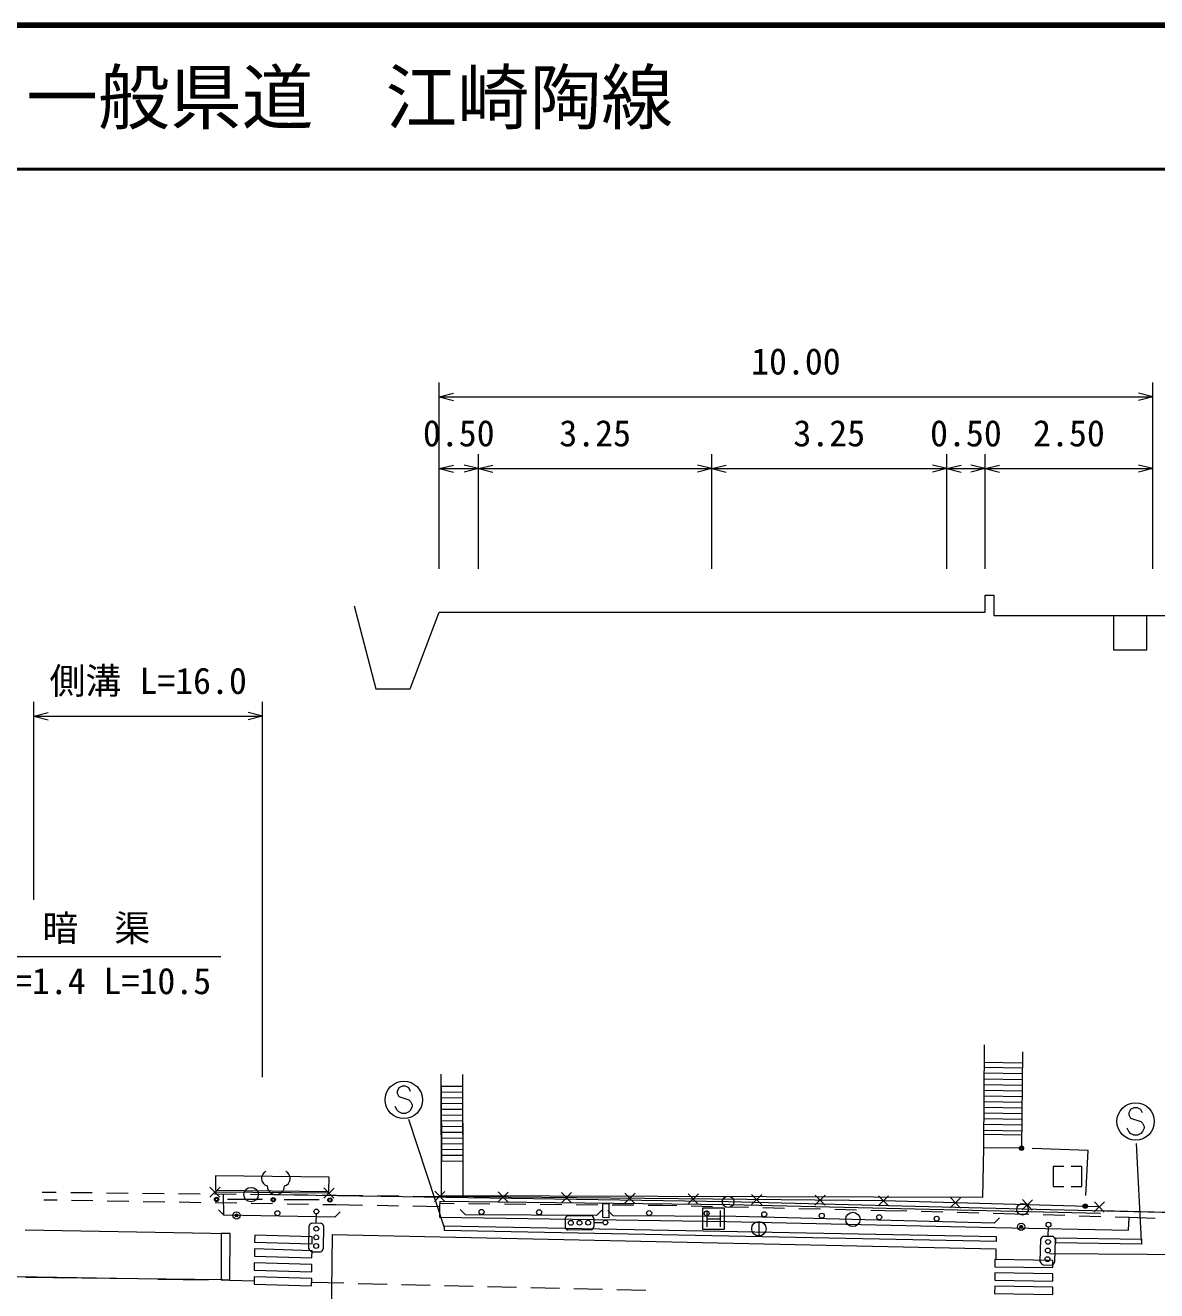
# Model space of a CAD drawing. Units: millimetres, scale not verified. Extents: x 40000 to 680000, y 20000 to 380000.
# Drawn here: x 216684 to 295382, y 291968 to 380000 of the extents above; entities that cross this region are included whole.
import ezdxf
from ezdxf.enums import TextEntityAlignment as Align

# ---------------------------------------------------------------- set-up
doc = ezdxf.new("R2010")
doc.units = ezdxf.units.MM
doc.header["$LTSCALE"] = 1000
doc.header["$PDMODE"] = 32
doc.header["$PDSIZE"] = 500
doc.linetypes.add('CHAIN', pattern=[18.5, 12, -1.5, 3.5, -1.5])
for name, color, linetype, lineweight in [('M-BGD', 7, 'Continuous', 13), ('M-BMK', 2, 'CHAIN', 13), ('M-BMK-OTRS', 5, 'Continuous', 13), ('M-BMK-ROW', 30, 'Continuous', 13), ('M-STR-HTXT', 7, 'Continuous', 13), ('M-STR-STRC', 7, 'Continuous', 13), ('M-STR-STRD', 7, 'Continuous', 13), ('M-TTL', 2, 'Continuous', 140), ('M-TTL-LINE', 7, 'Continuous', 50)]:
    doc.layers.add(name, color=color, linetype=linetype, lineweight=lineweight)
doc.layers.add('M-TTL-TXT', color=7, linetype='Continuous')
doc.styles.add('ＭＳ ゴシック', font='')
doc.styles.get('ＭＳ ゴシック').set_extended_font_data('MS Gothic')

msp = doc.modelspace()

# ---------------------------------------------------------------- linework, layer by layer
at = {"layer": 'M-BGD'}
for p, q in [((292375, 338937), (294689, 338937)), ((286055, 308595), (285979, 301881)), ((245630, 298562), (245619, 307028)), ((247136, 298557), (247125, 307014)), ((290614, 301711), (286729, 301854)), ((290451, 298598), (290614, 301711)), ((288186, 300604), (288184, 299217)), ((288933, 300603), (288186, 300604)), ((290180, 300601), (289433, 300602)), ((290178, 299214), (290180, 300601)), ((218841, 298791), (217868, 298801)), ((221341, 298765), (219841, 298781)), ((223841, 298740), (222341, 298755)), ((226341, 298714), (224841, 298730)), ((228841, 298689), (227341, 298704)), ((229514, 298474), (230227, 299175)), ((230221, 298468), (229520, 299181)), ((231341, 298663), (229841, 298678)), ((237802, 298760), (229870, 298824)), ((230485, 297221), (230478, 298672)), ((233840, 298637), (232340, 298653)), ((265568, 298147), (232388, 298652)), ((236340, 298612), (234840, 298627)), ((238313, 298591), (237340, 298601)), ((237445, 298409), (238158, 299111)), ((238152, 298404), (237451, 299116)), ((240172, 298566), (238313, 298591)), ((242671, 298533), (241172, 298553)), ((245530, 298495), (243671, 298520)), ((245152, 298178), (245866, 298878)), ((245859, 298171), (245159, 298885)), ((249562, 298134), (250276, 298834)), ((250269, 298127), (249569, 298841)), ((253971, 298091), (254685, 298791)), ((254678, 298084), (253978, 298798)), ((258381, 298047), (259095, 298747)), ((259088, 298040), (258388, 298754)), ((262790, 298003), (263504, 298703)), ((263497, 297996), (262797, 298710)), ((267199, 297959), (267914, 298659)), ((267907, 297952), (267207, 298666)), ((271609, 297916), (272323, 298616)), ((272316, 297909), (271616, 298623)), ((276018, 297872), (276732, 298572)), ((276725, 297865), (276025, 298579)), ((281725, 297717), (281038, 298443)), ((288184, 299217), (288931, 299216)), ((289431, 299215), (290178, 299214)), ((218889, 298255), (217983, 298269)), ((221388, 298214), (219889, 298238)), ((223888, 298173), (222388, 298198)), ((226388, 298132), (224888, 298157)), ((228888, 298092), (227388, 298116)), ((231387, 298051), (229887, 298075)), ((230485, 297221), (230117, 297602)), ((233181, 298303), (230737, 298316)), ((233887, 298010), (232387, 298034)), ((237125, 298281), (234681, 298294)), ((236387, 297969), (234887, 297994)), ((238292, 297938), (237386, 297953)), ((240148, 297905), (238292, 297938)), ((242648, 297860), (241148, 297887)), ((245504, 297808), (243648, 297842)), ((245518, 298164), (245504, 297808)), ((246505, 298022), (245513, 298031)), ((247307, 297251), (246934, 297628)), ((249005, 297999), (247505, 298013)), ((251505, 297976), (250005, 297990)), ((254005, 297953), (252505, 297967)), ((256505, 297930), (255005, 297944)), ((256796, 297573), (256419, 297200)), ((257586, 297178), (257213, 297554)), ((259005, 297907), (257505, 297920)), ((260997, 297888), (260005, 297897)), ((261994, 297865), (260997, 297888)), ((264493, 297808), (262994, 297843)), ((266992, 297751), (265493, 297785)), ((269492, 297694), (267992, 297728)), ((271991, 297637), (270492, 297671)), ((274491, 297580), (272991, 297614)), ((276487, 297534), (275490, 297557)), ((281018, 297737), (281745, 298423)), ((286024, 297595), (286750, 298282)), ((286730, 297575), (286044, 298302)), ((291029, 297453), (291756, 298140)), ((291736, 297433), (291049, 298160)), ((238214, 297094), (230485, 297221)), ((238595, 297462), (238214, 297094)), ((256419, 297200), (247307, 297251)), ((267711, 296780), (267711, 295780)), ((278001, 297494), (276487, 297534)), ((280500, 297428), (279000, 297468)), ((282999, 297363), (281500, 297402)), ((285513, 297296), (283999, 297336)), ((284456, 297040), (284072, 296675)), ((286489, 297266), (285513, 297296)), ((288987, 297189), (287488, 297236)), ((291486, 297112), (289987, 297159)), ((293462, 297051), (292486, 297082)), ((295281, 296985), (293462, 297051))]:
    msp.add_line(p, q, dxfattribs=at)
for points in [[(239550, 339607), (241074, 333831), (243460, 333831), (245476, 339169), (283452, 339169), (283452, 340348), (284046, 340348), (284046, 338937), (292375, 338937), (292375, 336561), (294689, 336561), (294689, 338937), (296154, 338937), (301482, 333011)], [(283387, 309084), (283328, 301913), (283258, 298447), (245630, 298562)], [(291393, 297796), (276375, 298222), (245509, 298528)], [(245504, 297808), (245486, 297091), (265470, 296785), (284160, 296358), (293425, 296174), (293462, 297051)], [(291465, 297335), (265693, 297939), (245518, 298164)], [(284072, 296675), (266096, 297136), (257586, 297178)], [(318700, 296862), (308113, 297098), (291526, 297526)]]:
    msp.add_lwpolyline(points, dxfattribs=at)
for points in [[(229903, 298969), (237808, 298870), (237820, 299864), (229915, 299963)], [(256866, 298037), (257283, 298033), (257272, 297045), (256855, 297050)]]:
    msp.add_lwpolyline(points, close=True, dxfattribs=at)
for centre, radius in [((285979, 301881), 150), ((285979, 301881), 120), ((285979, 301881), 100), ((229987, 298320), 150), ((229987, 298320), 120), ((232388, 298652), 500), ((233931, 298299), 150), ((237875, 298277), 150), ((229987, 298320), 100), ((233931, 298299), 120), ((233931, 298299), 100), ((237875, 298277), 120), ((237875, 298277), 100), ((248420, 297445), 175), ((252420, 297422), 175), ((290412, 297849), 150), ((290412, 297849), 120), ((290412, 297849), 100), ((231372, 297206), 100), ((231372, 297206), 80), ((231372, 297206), 60), ((231372, 297206), 40), ((231372, 297206), 20), ((234217, 297359), 175), ((260079, 297365), 175), ((264079, 297346), 175), ((267711, 296280), 500), ((268082, 297285), 175), ((272081, 297182), 175), ((274248, 296927), 500), ((276079, 297080), 175), ((280078, 296977), 175), ((285955, 296418), 100), ((285955, 296418), 80), ((285955, 296418), 60), ((285955, 296418), 40), ((285955, 296418), 20)]:
    msp.add_circle(centre, radius, dxfattribs=at)
for centre, radius, start, end in [((233649, 299771), 536, 116.08703, 255.33416), ((234577, 299771), 536, 284.66584, 63.91297), ((234113, 299252), 600, 180, 0)]:
    msp.add_arc(centre, radius, start, end, dxfattribs=at)
for p in [(231372, 297206), (285955, 296418)]:
    msp.add_point(p, dxfattribs=at)
at = {"layer": 'M-BMK'}
for p, q in [((175406, 293690), (232592, 292661)), ((238846, 292481), (236610, 292535)), ((241846, 292409), (239846, 292457)), ((244845, 292337), (242845, 292385)), ((247844, 292265), (245844, 292313)), ((250843, 292194), (248844, 292241)), ((253842, 292122), (251843, 292170)), ((256841, 292050), (254842, 292098)), ((259840, 291978), (257841, 292026))]:
    msp.add_line(p, q, dxfattribs=at)
at = {"layer": 'M-BMK-OTRS'}
for p, q in [((216670, 296206), (230892, 295942)), ((238035, 295871), (284190, 294888))]:
    msp.add_line(p, q, dxfattribs=at)
msp.add_lwpolyline([(287932, 294563), (301510, 294469), (314938, 294206), (336718, 293555)], dxfattribs=at)
at = {"layer": 'M-BMK-ROW'}
msp.add_lwpolyline([(371128, 295716), (348696, 296095), (318002, 296877), (286054, 297633), (265568, 298147)], dxfattribs=at)
for centre in [(265568, 298147), (286054, 297633)]:
    msp.add_circle(centre, 400, dxfattribs=at)
at = {"layer": 'M-STR-HTXT'}
for p, q in [((245463, 342199), (245463, 355157)), ((295107, 342199), (295107, 355157)), ((245463, 354157), (246463, 354407)), ((245463, 354157), (295107, 354157)), ((245463, 354157), (246463, 353907)), ((295107, 354157), (294107, 354407)), ((295107, 354157), (294107, 353907)), ((248207, 342199), (248207, 350157)), ((264437, 342199), (264437, 350157)), ((280776, 342199), (280776, 350157)), ((283452, 342199), (283452, 350157)), ((245463, 349157), (246463, 349407)), ((245463, 349157), (248207, 349157)), ((245463, 349157), (246463, 348907)), ((248207, 349157), (247207, 349407)), ((248207, 349157), (247207, 348907)), ((248207, 349157), (249207, 349407)), ((248207, 349157), (264437, 349157)), ((248207, 349157), (249207, 348907)), ((264437, 349157), (263437, 349407)), ((264437, 349157), (263437, 348907)), ((264437, 349157), (265437, 349407)), ((264437, 349157), (280776, 349157)), ((264437, 349157), (265437, 348907)), ((280776, 349157), (279776, 349407)), ((280776, 349157), (279776, 348907)), ((280776, 349157), (281776, 349407)), ((280776, 349157), (283452, 349157)), ((280776, 349157), (281776, 348907)), ((283452, 349157), (282452, 349407)), ((283452, 349157), (282452, 348907)), ((283452, 349157), (284452, 349407)), ((283452, 349157), (295107, 349157)), ((283452, 349157), (284452, 348907)), ((295107, 349157), (294107, 349407)), ((295107, 349157), (294107, 348907)), ((217279, 319150), (217279, 332932)), ((233182, 306829), (233182, 332932)), ((217279, 331932), (218279, 332182)), ((217279, 331932), (233182, 331932)), ((217279, 331932), (218279, 331682)), ((233182, 331932), (232182, 332182)), ((233182, 331932), (232182, 331682))]:
    msp.add_line(p, q, dxfattribs=at)
msp.add_lwpolyline([(213649, 298080), (213649, 315226), (230290, 315226)], dxfattribs=at)
at = {"layer": 'M-STR-STRC'}
for p, q in [((286042, 307443), (283374, 307488)), ((286046, 307798), (283376, 307843)), ((286033, 306649), (283367, 306694)), ((286037, 307046), (283370, 307091)), ((242658, 306073), (242540, 305837)), ((242540, 305837), (242540, 305719)), ((242540, 305719), (242658, 305483)), ((242895, 306192), (242658, 306073)), ((242658, 305483), (243367, 305246)), ((243131, 306192), (242895, 306192)), ((243367, 306073), (243131, 306192)), ((243485, 305837), (243367, 306073)), ((245620, 306264), (245626, 300990)), ((245620, 306190), (247126, 306204)), ((245620, 305790), (247126, 305804)), ((286020, 305459), (283357, 305504)), ((286024, 305855), (283360, 305901)), ((286028, 306252), (283364, 306297)), ((242540, 304537), (242422, 304773)), ((243367, 305246), (243485, 305128)), ((243485, 305128), (243604, 304892)), ((243604, 304773), (243485, 304537)), ((243604, 304892), (243604, 304773)), ((245621, 305390), (247127, 305404)), ((245621, 304990), (247127, 305004)), ((245622, 304590), (247128, 304604)), ((286011, 304665), (283351, 304710)), ((286015, 305062), (283354, 305107)), ((293800, 304687), (293564, 304568)), ((294036, 304687), (293800, 304687)), ((294273, 304568), (294036, 304687)), ((242658, 304419), (242540, 304537)), ((242895, 304301), (242658, 304419)), ((243131, 304301), (242895, 304301)), ((243367, 304419), (243131, 304301)), ((243336, 303897), (245816, 296370)), ((243485, 304537), (243367, 304419)), ((245622, 304190), (247128, 304204)), ((245623, 303790), (247129, 303804)), ((286002, 303872), (283344, 303917)), ((286006, 304268), (283347, 304313)), ((293564, 304568), (293446, 304332)), ((293446, 304332), (293446, 304214)), ((293446, 304214), (293564, 303978)), ((293564, 303978), (294273, 303741)), ((294391, 304332), (294273, 304568)), ((294273, 303741), (294391, 303623)), ((245623, 303390), (247129, 303404)), ((245624, 302990), (247130, 303004)), ((285990, 302795), (283335, 302840)), ((285993, 303078), (283338, 303123)), ((285997, 303475), (283341, 303520)), ((293446, 303032), (293327, 303268)), ((293564, 302914), (293446, 303032)), ((293800, 302796), (293564, 302914)), ((294273, 302914), (294036, 302796)), ((294391, 303032), (294273, 302914)), ((294391, 303623), (294509, 303387)), ((294509, 303268), (294391, 303032)), ((294509, 303387), (294509, 303268)), ((245624, 302590), (247130, 302604)), ((245625, 302190), (247131, 302204)), ((294036, 302796), (293800, 302796)), ((294322, 295429), (293983, 302218)), ((245625, 301790), (247131, 301804)), ((245626, 301390), (247132, 301404)), ((285979, 301881), (283328, 301913)), ((263804, 296229), (263804, 297729)), ((263804, 297729), (265304, 297729)), ((265304, 297729), (265304, 296229)), ((236626, 296680), (237226, 296676)), ((236926, 296678), (236930, 297312)), ((254230, 296983), (254236, 296383)), ((254429, 297185), (256029, 297200)), ((256230, 297002), (256236, 296402)), ((256233, 296702), (256867, 296708)), ((264085, 297541), (264085, 296416)), ((264085, 296979), (265022, 296979)), ((265022, 297541), (265022, 296416)), ((236413, 294882), (236424, 296482)), ((237424, 296475), (237413, 294875)), ((238035, 295871), (237936, 287960)), ((256038, 296200), (254438, 296185)), ((265304, 296229), (263804, 296229)), ((287836, 295761), (287855, 296394)), ((287285, 293976), (287331, 295576)), ((287536, 295770), (288136, 295753)), ((288330, 295547), (288284, 293948)), ((236612, 294681), (237212, 294676)), ((284190, 294888), (284196, 294131)), ((287479, 293771), (288079, 293753)), ((230404, 292721), (216698, 292895))]:
    msp.add_line(p, q, dxfattribs=at)
msp.add_lwpolyline([(245626, 300990), (247132, 301004), (247126, 306264)], dxfattribs=at)
for points in [[(230319, 295953), (230302, 292723), (230908, 292719), (230926, 295950)], [(236644, 295723), (232639, 295841), (232632, 295345), (236637, 295227)], [(236631, 294752), (232626, 294871), (232619, 294375), (236624, 294256)], [(288165, 294077), (284121, 294132), (284119, 293626), (288163, 293572)], [(236617, 293782), (232613, 293900), (232606, 293404), (236611, 293286)], [(288161, 293147), (284117, 293202), (284115, 292696), (288159, 292641)], [(236604, 292811), (232599, 292930), (232592, 292434), (236597, 292315)], [(288157, 292217), (284113, 292272), (284111, 291766), (288155, 291711)]]:
    msp.add_lwpolyline(points, close=True, dxfattribs=at)
for centre, radius in [((243013, 305246), 1300), ((293918, 303741), 1300), ((236931, 297478), 167), ((254633, 296687), 167), ((255233, 296693), 167), ((255833, 296698), 167), ((257033, 296710), 167), ((287859, 296561), 167), ((236919, 295678), 167), ((236923, 296278), 167), ((236915, 295078), 167), ((287808, 294762), 167), ((287825, 295361), 167), ((287790, 294162), 167)]:
    msp.add_circle(centre, radius, dxfattribs=at)
for centre, radius, start, end in [((236701, 296403), 288, 105.13419, 164.07118), ((237155, 296408), 277, 13.91622, 75.28915), ((254543, 296874), 331, 110.2463, 160.83835), ((255954, 296922), 288, 16.07383, 75.01081), ((254522, 296472), 299, 197.3214, 253.76325), ((255967, 296468), 277, 284.85586, 346.22879), ((287605, 295491), 288, 103.88569, 162.82267), ((288060, 295486), 277, 12.66772, 74.04065), ((236726, 294991), 331, 199.30666, 249.89871), ((237127, 294963), 299, 286.38176, 342.82361), ((287600, 294079), 331, 198.05816, 248.65021), ((288001, 294042), 299, 285.13326, 341.57511)]:
    msp.add_arc(centre, radius, start, end, dxfattribs=at)
at = {"layer": 'M-STR-STRD'}
for points in [[(284234, 295713), (245818, 296462), (245813, 296173), (284228, 295424)], [(288368, 295635), (294324, 295550), (294319, 295205), (288363, 295291)]]:
    msp.add_lwpolyline(points, close=True, dxfattribs=at)
at = {"layer": 'M-TTL'}
msp.add_line((680000, 380000), (40000, 380000), dxfattribs=at)
at = {"layer": 'M-TTL-LINE'}
msp.add_line((40000, 370000), (680000, 370000), dxfattribs=at)

# ---------------------------------------------------------------- texts
at = {"layer": 'M-STR-HTXT', "style": 'ＭＳ ゴシック'}
for s, p in [('10.00', (270285, 355157)), ('0.50', (246835, 350157)), ('3.25', (256322, 350157)), ('3.25', (272607, 350157)), ('0.50', (282114, 350157)), ('2.50', (289279, 350157)), ('側溝 L=16.0', (225231, 332932))]:
    msp.add_text(s, height=1833, dxfattribs=at).set_placement(p, align=Align.BOTTOM_CENTER)
for s, p in [('暗\u3000渠', (217869, 315726)), ('W=1.4 L=10.5', (214649, 312049))]:
    msp.add_text(s, height=1833, dxfattribs=at).set_placement(p, align=Align.BOTTOM_LEFT)
at = {"layer": 'M-TTL-TXT', "style": 'ＭＳ ゴシック'}
msp.add_text('一般県道\u3000江崎陶線', height=3666, dxfattribs=at).set_placement((216734, 375000), align=Align.MIDDLE_LEFT)

doc.saveas('drawing.dxf')
